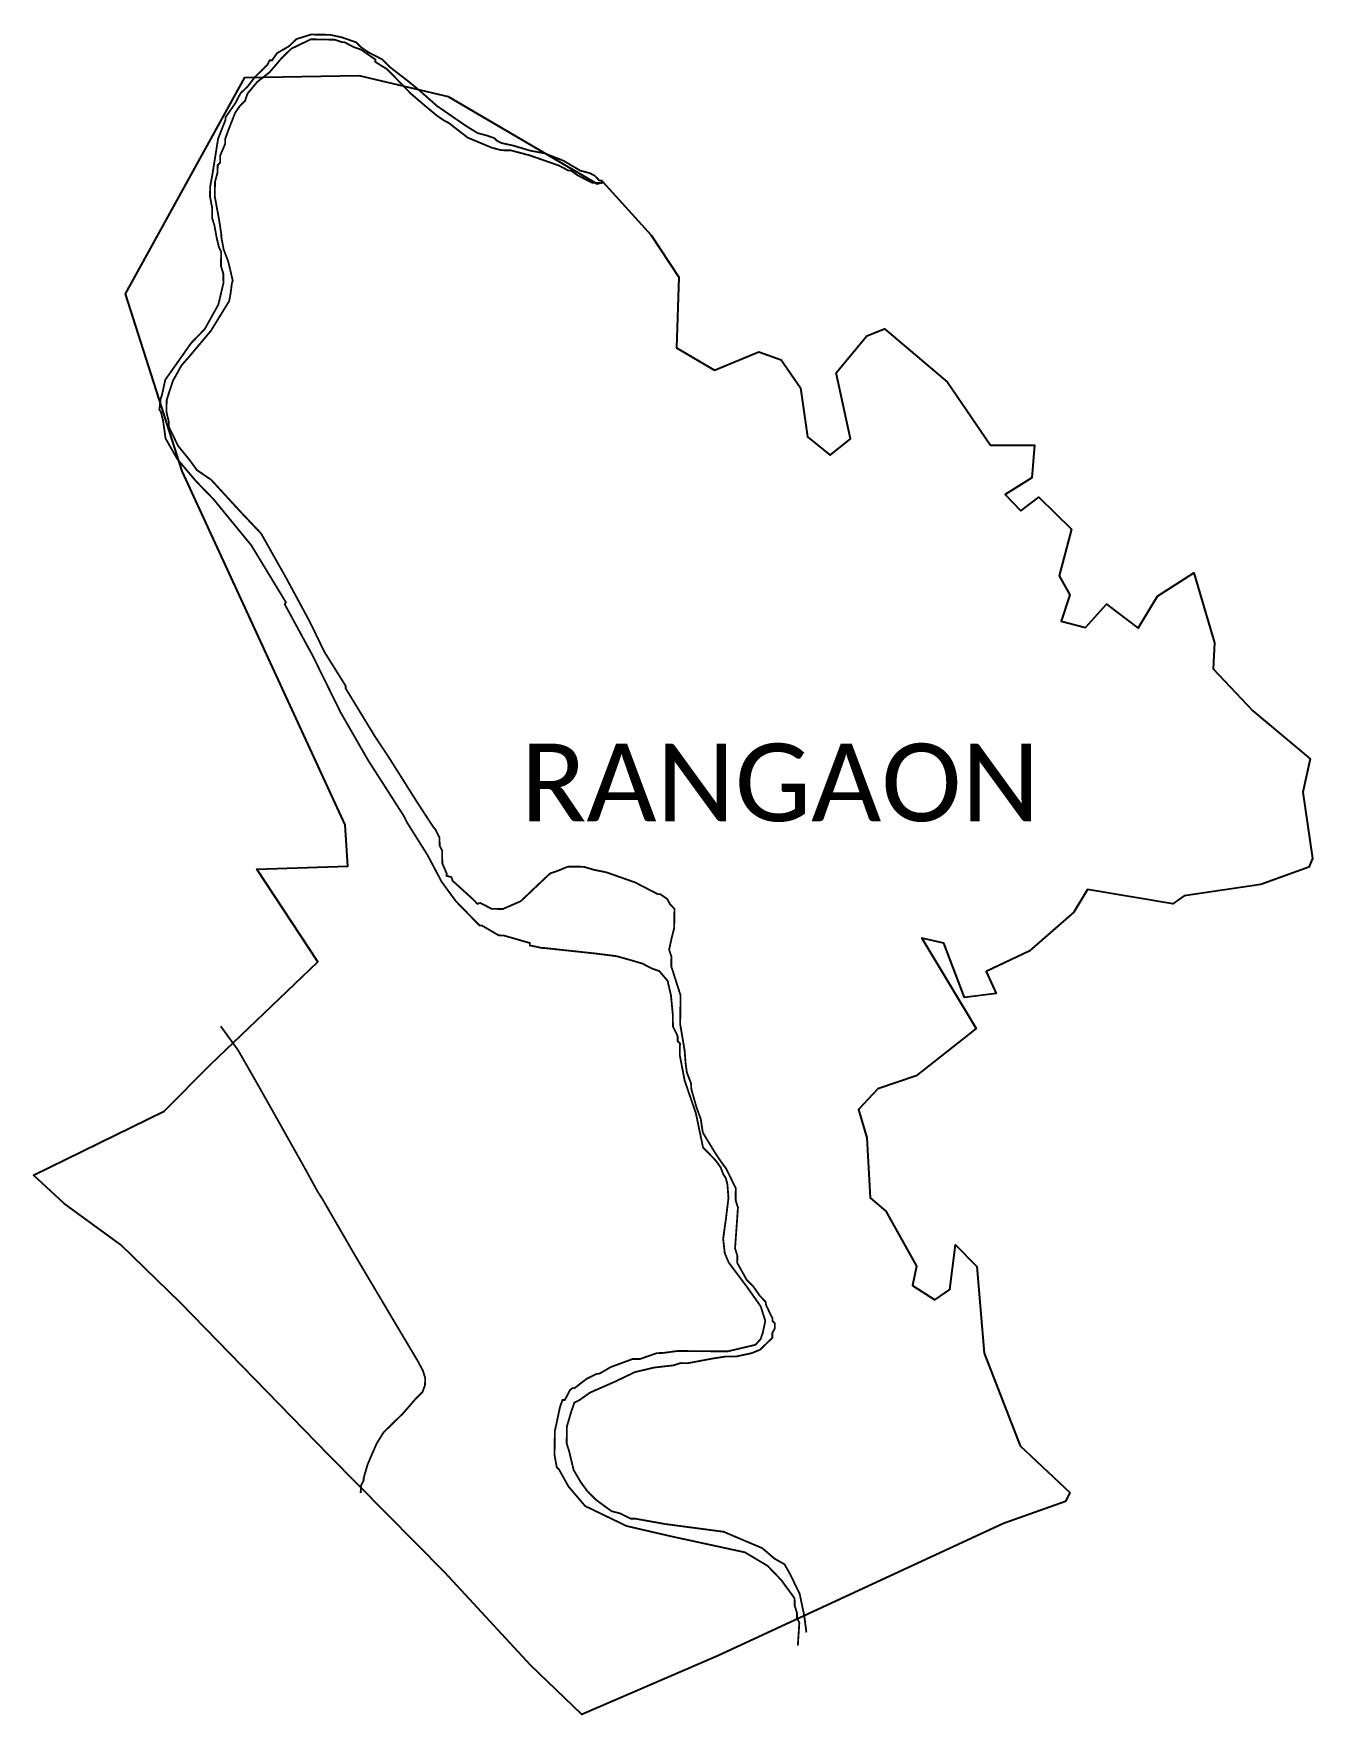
# Model space of a CAD drawing. Header units: metres. Extents: x 265309 to 267425, y 2141467 to 2144250.
import ezdxf

# ---------------------------------------------------------------- set-up
doc = ezdxf.new("R2010")
doc.units = ezdxf.units.M
for name, color, linetype in [('LOW TIDE LINE', 5, 'Continuous'), ('village', 3, 'Continuous'), ('VILLAGE NAME', 250, 'Continuous')]:
    doc.layers.add(name, color=color, linetype=linetype)
doc.styles.get("Standard").update_dxf_attribs({"font": 'simplex.shx'})

msp = doc.modelspace()

# ---------------------------------------------------------------- linework, layer by layer
at = {"layer": 'LOW TIDE LINE', "lineweight": 18, "const_width": 3}
for points in [[(266587.8, 2141602.4), (266584.2, 2141630.3), (266576.7, 2141666.2), (266561.2, 2141698.2), (266551.6, 2141715.2), (266535.2, 2141724.5), (266514.8, 2141741.9), (266450.7, 2141769.1), (266354.5, 2141781.8), (266304.8, 2141790.7), (266296.8, 2141790.8), (266279.6, 2141799.4), (266265.2, 2141803.2), (266239.6, 2141821.9), (266225.8, 2141835.5), (266214.1, 2141851.6), (266202.4, 2141871.6), (266195.4, 2141901.3), (266191, 2141915.5), (266191.4, 2141943.4), (266198.7, 2141968.3), (266203.8, 2141983), (266211.8, 2141986.9), (266229.9, 2141999.6), (266269.8, 2142017.1), (266303.9, 2142033.4), (266335.9, 2142041), (266367.7, 2142044.6), (266379.7, 2142048.4), (266391.6, 2142048.2), (266431.5, 2142055.7), (266455.4, 2142059.4), (266471.3, 2142059.2), (266497.3, 2142064.8), (266511.3, 2142070.6), (266531.4, 2142090.2), (266531.5, 2142098.2), (266535.6, 2142106.1), (266535.7, 2142114), (266531.8, 2142118.1), (266531.8, 2142122), (266521.1, 2142144.2), (266520.2, 2142150), (266510.4, 2142160.1), (266500.7, 2142174.2), (266488.9, 2142186.3), (266473.3, 2142214.3), (266473.5, 2142226.2), (266469.7, 2142238.2), (266474.5, 2142305.8), (266470.7, 2142317.8), (266470.9, 2142337.7), (266455.4, 2142369.7), (266443.7, 2142385.8), (266435.9, 2142397.8), (266416.4, 2142429.9), (266412.9, 2142452.6), (266406.1, 2142471.1), (266397.4, 2142501.7), (266396.8, 2142511.6), (266389.9, 2142529.7), (266387.8, 2142545.4), (266386.3, 2142565.6), (266378.9, 2142609.4), (266379.5, 2142657.2), (266364.2, 2142705.1), (266364.4, 2142721), (266360.6, 2142733), (266364.9, 2142752.8), (266369, 2142768.7), (266369.4, 2142800.5), (266361.6, 2142808.6), (266357.7, 2142816.6), (266345.9, 2142824.7), (266341.9, 2142824.7), (266304.3, 2142844.2), (266256.7, 2142860.9), (266236.3, 2142865), (266219.2, 2142870.1), (266193.3, 2142870.4), (266178.1, 2142864.1), (266163.3, 2142858.9), (266115, 2142813.1), (266085.4, 2142800.2), (266067.1, 2142800.4), (266047.9, 2142810.2), (266043.3, 2142808.7), (266035.5, 2142816.7), (266002.2, 2142846.9), (266000.1, 2142853), (265992.2, 2142855.1), (265992.3, 2142859.1), (265985.2, 2142875.7), (265984.8, 2142897), (265980.9, 2142905), (265980.4, 2142918.3), (265974, 2142931.6), (265969.8, 2142936.6), (265943.1, 2142977.6), (265895.3, 2143053.3), (265873.7, 2143085.8), (265825.1, 2143165.6), (265825.2, 2143169.6), (265790.1, 2143225.7), (265766, 2143275.4), (265728, 2143345.9), (265685.2, 2143422), (265679.3, 2143428.1), (265651.9, 2143457.1), (265602.8, 2143510.6), (265579.1, 2143526.8), (265567.4, 2143542.9), (265547.8, 2143567), (265532.3, 2143599), (265532.4, 2143607), (265528.6, 2143623), (265528.9, 2143642.9), (265539.2, 2143674.6), (265553.5, 2143700.2), (265565.6, 2143714), (265602, 2143757.3), (265624.8, 2143794.3), (265632.4, 2143806.7), (265634.6, 2143818.6), (265636.9, 2143836.4), (265638.3, 2143840.4), (265634.6, 2143856.4), (265630.8, 2143872.3), (265623.2, 2143892.3), (265619.5, 2143912.3), (265619.5, 2143916.2), (265615.9, 2143940.1), (265612.2, 2143960.1), (265608.6, 2143980), (265608.9, 2144003.9), (265613.1, 2144019.7), (265613.3, 2144031.6), (265617.3, 2144035.6), (265617.5, 2144047.5), (265625.8, 2144067.2), (265625.9, 2144075.2), (265630, 2144087.1), (265642.4, 2144118.7), (265650.6, 2144130.5), (265658.6, 2144138.3), (265662.8, 2144150.2), (265679, 2144169.8), (265699.1, 2144185.4), (265719.3, 2144209), (265735.4, 2144224.7), (265751.5, 2144232.4), (265767.5, 2144240.1), (265807.2, 2144239.5), (265819.1, 2144235.4), (265823.1, 2144235.3), (265838.9, 2144227.1), (265850.7, 2144223), (265862.5, 2144214.8), (265874.3, 2144206.7), (265874.3, 2144202.7), (265894, 2144190.5), (265933.1, 2144150.2), (265956.7, 2144129.9), (265976.3, 2144113.7), (265988.1, 2144105.6), (265996, 2144101.5), (266011.7, 2144089.3), (266027.5, 2144077.2), (266067, 2144060.7), (266082.8, 2144056.5), (266098.7, 2144056.2), (266130.4, 2144047.8), (266154.1, 2144039.5), (266177.9, 2144031.2), (266193.6, 2144023), (266197.6, 2144023), (266209.4, 2144014.8), (266233.1, 2144002.6), (266249, 2144002.3), (266249.1, 2144006.3), (266245.1, 2144006.4), (266241.2, 2144010.4), (266237.3, 2144014.4), (266229.4, 2144018.5), (266213.5, 2144022.7), (266185.9, 2144039), (266154.3, 2144051.4), (266130.5, 2144055.8), (266102.8, 2144064.1), (266083, 2144068.4), (266075.1, 2144072.5), (266071.2, 2144076.5), (266059.3, 2144080.7), (266043.5, 2144084.9), (266023.8, 2144097.1), (266000.2, 2144113.4), (265976.6, 2144129.6), (265949.1, 2144153.9), (265929.5, 2144170.1), (265913.7, 2144182.3), (265898, 2144194.4), (265886.3, 2144206.5), (265862.6, 2144218.8), (265850.8, 2144226.9), (265842.9, 2144235), (265819.2, 2144243.3), (265799.4, 2144247.6), (265767.6, 2144248), (265743.6, 2144240.5), (265731.5, 2144228.7), (265711.5, 2144217.1), (265703.4, 2144205.3), (265699.4, 2144205.3), (265695.3, 2144197.4), (265675.1, 2144177.8), (265663, 2144162.1), (265650.9, 2144150.4), (265642.7, 2144134.6), (265626.4, 2144111), (265626.4, 2144107), (265614, 2144075.4), (265609.6, 2144047.6), (265605.2, 2144019.8), (265600.9, 2143996), (265600.6, 2143980.1), (265604.3, 2143960.2), (265604.1, 2143944.3), (265607.9, 2143932.3), (265611.5, 2143912.4), (265615.3, 2143896.4), (265619.1, 2143888.4), (265618.8, 2143864.5), (265622.6, 2143852.6), (265622.9, 2143836.6), (265614.5, 2143800.9), (265591.9, 2143760.2), (265569.9, 2143737.8), (265526.7, 2143676.5), (265521, 2143650.9), (265519, 2143645), (265516.8, 2143627.1), (265519.4, 2143623.1), (265523.1, 2143608), (265527.1, 2143579.2), (265539.3, 2143557.9), (265546.6, 2143545), (265577.4, 2143508.6), (265606.4, 2143478.7), (265669, 2143402.3), (265726.3, 2143308), (265724.4, 2143304.6), (265770.5, 2143219.8), (265816.7, 2143125.9), (265862.5, 2143046.2), (265921.9, 2142953.5), (265926.5, 2142943.9), (265960.8, 2142889.3), (265984.1, 2142845.2), (266007.6, 2142813.1), (266046.9, 2142772.8), (266050.8, 2142772.8), (266078.5, 2142756.5), (266086.4, 2142756.4), (266130, 2142743.9), (266130, 2142739.9), (266149.8, 2142735.7), (266153.8, 2142735.6), (266237.6, 2142726.6), (266273, 2142722.2), (266296.1, 2142715.8), (266316.6, 2142709.7), (266332.4, 2142701.5), (266344.3, 2142697.4), (266358, 2142681.3), (266363.6, 2142657.4), (266366.6, 2142626.5), (266367, 2142605.6), (266374.7, 2142589.6), (266374.6, 2142581.6), (266378.5, 2142577.6), (266378.3, 2142557.7), (266386.3, 2142516.1), (266404.9, 2142461.9), (266416.7, 2142405.4), (266438, 2142383.5), (266445.9, 2142372.2), (266450.4, 2142360.7), (266454.5, 2142354.5), (266457.1, 2142343.8), (266458.8, 2142321.6), (266454.3, 2142284.7), (266450, 2142254.4), (266452.7, 2142230.2), (266459.4, 2142214.5), (266491.1, 2142172.2), (266512.2, 2142142.2), (266519.8, 2142118.2), (266515.6, 2142098.4), (266512.1, 2142088.2), (266503.4, 2142078.6), (266457.3, 2142067.7), (266374.4, 2142068.4), (266351.3, 2142065.2), (266340.1, 2142064.8), (266312.2, 2142055), (266300.2, 2142055.1), (266264.3, 2142041.9), (266245.5, 2142031), (266240.2, 2142030.3), (266224.2, 2142022.5), (266204.1, 2142006.9), (266200.2, 2142006.9), (266196.1, 2142003), (266188, 2141987.2), (266184, 2141987.2), (266179.9, 2141975.4), (266171.4, 2141935.7), (266170.9, 2141895.9), (266174.6, 2141875.9), (266178.5, 2141871.9), (266194.1, 2141843.9), (266221.5, 2141811.7), (266290.1, 2141778.6), (266365.3, 2141761.2), (266486.1, 2141735), (266523.6, 2141712.6), (266546.1, 2141689.2), (266568.2, 2141659), (266568.5, 2141646.4), (266572.3, 2141634.4), (266572.2, 2141626.4), (266576.1, 2141618.4), (266573.6, 2141580.7)], [(265849.9, 2141833.2), (265851, 2141846.5), (265855.1, 2141854.4), (265855.1, 2141858.4), (265861.4, 2141880.2), (265866.6, 2141892.4), (265876.4, 2141914.9), (265887.9, 2141933.6), (265920.1, 2141965), (265941, 2141989.2), (265952.4, 2142000.4), (265956.6, 2142012.3), (265956.7, 2142024.2), (265952.9, 2142036.2), (265944, 2142052.7), (265902.7, 2142122), (265840, 2142227.8), (265786.6, 2142320.2), (265779.6, 2142330.9), (265757.1, 2142371.9), (265682.2, 2142505.1), (265647.2, 2142566.4), (265635.7, 2142582.2), (265618.3, 2142606.2)]]:
    msp.add_lwpolyline(points, dxfattribs=at)
at = {"layer": 'village', "color": 3}
msp.add_polyline3d([(267425.3, 2142883.9, 0), (267419.6, 2142869.7, 0), (267339.9, 2142840.8, 0), (267213.3, 2142821.8, 0), (267194.5, 2142809, 0), (267053.1, 2142832.6, 0), (267030.6, 2142794.8, 0), (266956.6, 2142730.2, 0), (266885.4, 2142696.9, 0), (266901.7, 2142660.1, 0), (266849.5, 2142653.5, 0), (266815.5, 2142743.4, 0), (266778.9, 2142751.9, 0), (266868.8, 2142602.5, 0), (266769.5, 2142524.1, 0), (266706.3, 2142502.4, 0), (266673.8, 2142468.4, 0), (266688, 2142421.5, 0), (266693.6, 2142321.9, 0), (266719.3, 2142299.7, 0), (266770.2, 2142208.9, 0), (266763.4, 2142176.9, 0), (266800.3, 2142153.1, 0), (266825.1, 2142170.2, 0), (266834.5, 2142244.4, 0), (266870, 2142208.2, 0), (266881.8, 2142064.6, 0), (266941.9, 2141911.4, 0), (267023.7, 2141833.9, 0), (267016.5, 2141819, 0), (266914.1, 2141782.5, 0), (266441.4, 2141563.5, 0), (266216.1, 2141466.7, 0), (266131, 2141548.2, 0), (265989.1, 2141701.7, 0), (265797.2, 2141895.7, 0), (265552, 2142148.2, 0), (265453.3, 2142244.1, 0), (265359.1, 2142312.4, 0), (265308.7, 2142359.4, 0), (265524.9, 2142465.3, 0), (265601.7, 2142542.6, 0), (265779.3, 2142712.7, 0), (265678.1, 2142866, 0), (265829, 2142870.9, 0), (265824.6, 2142939.8, 0), (265554.3, 2143525.2, 0), (265460.9, 2143818.8, 0), (265658.3, 2144177, 0), (265846.9, 2144180.2, 0), (265995.1, 2144145.4, 0), (266241.5, 2144001.1, 0), (266250.7, 2144004.3, 0), (266330.7, 2143915.9, 0), (266376.8, 2143846.4, 0), (266372.7, 2143729.5, 0), (266435.5, 2143692.5, 0), (266508.9, 2143722.9, 0), (266546, 2143709.5, 0), (266578.1, 2143663.2, 0), (266589.9, 2143582, 0), (266627.4, 2143551.8, 0), (266660.6, 2143578.6, 0), (266637.2, 2143687.7, 0), (266687.7, 2143749.4, 0), (266716.9, 2143760.7, 0), (266821.4, 2143672.2, 0), (266892.6, 2143568, 0), (266965.4, 2143568.3, 0), (266961.2, 2143514.1, 0), (266916.8, 2143486.3, 0), (266942.8, 2143459.4, 0), (266972.4, 2143482.2, 0), (267026.5, 2143428.8, 0), (267006.3, 2143351.7, 0), (267024, 2143320.4, 0), (267009.4, 2143276.6, 0), (267049.7, 2143266.1, 0), (267084.5, 2143305.1, 0), (267136.9, 2143265, 0), (267169.1, 2143317.9, 0), (267229.1, 2143357, 0), (267263.5, 2143241.1, 0), (267261.2, 2143197.9, 0), (267326.7, 2143128.1, 0), (267421.4, 2143049, 0), (267409.3, 2142993.8, 0)], close=True, dxfattribs=at)

# ---------------------------------------------------------------- texts
at = {"layer": 'VILLAGE NAME', "insert": (266114.9, 2143074.1), "char_height": 128.647, "attachment_point": 1}
msp.add_mtext_dynamic_manual_height_columns('{\\fCalibri|b0|i0|c0|p34;RANGAON}', width=737.615, gutter_width=643.2, heights=[0], dxfattribs=at)

doc.saveas('drawing.dxf')
